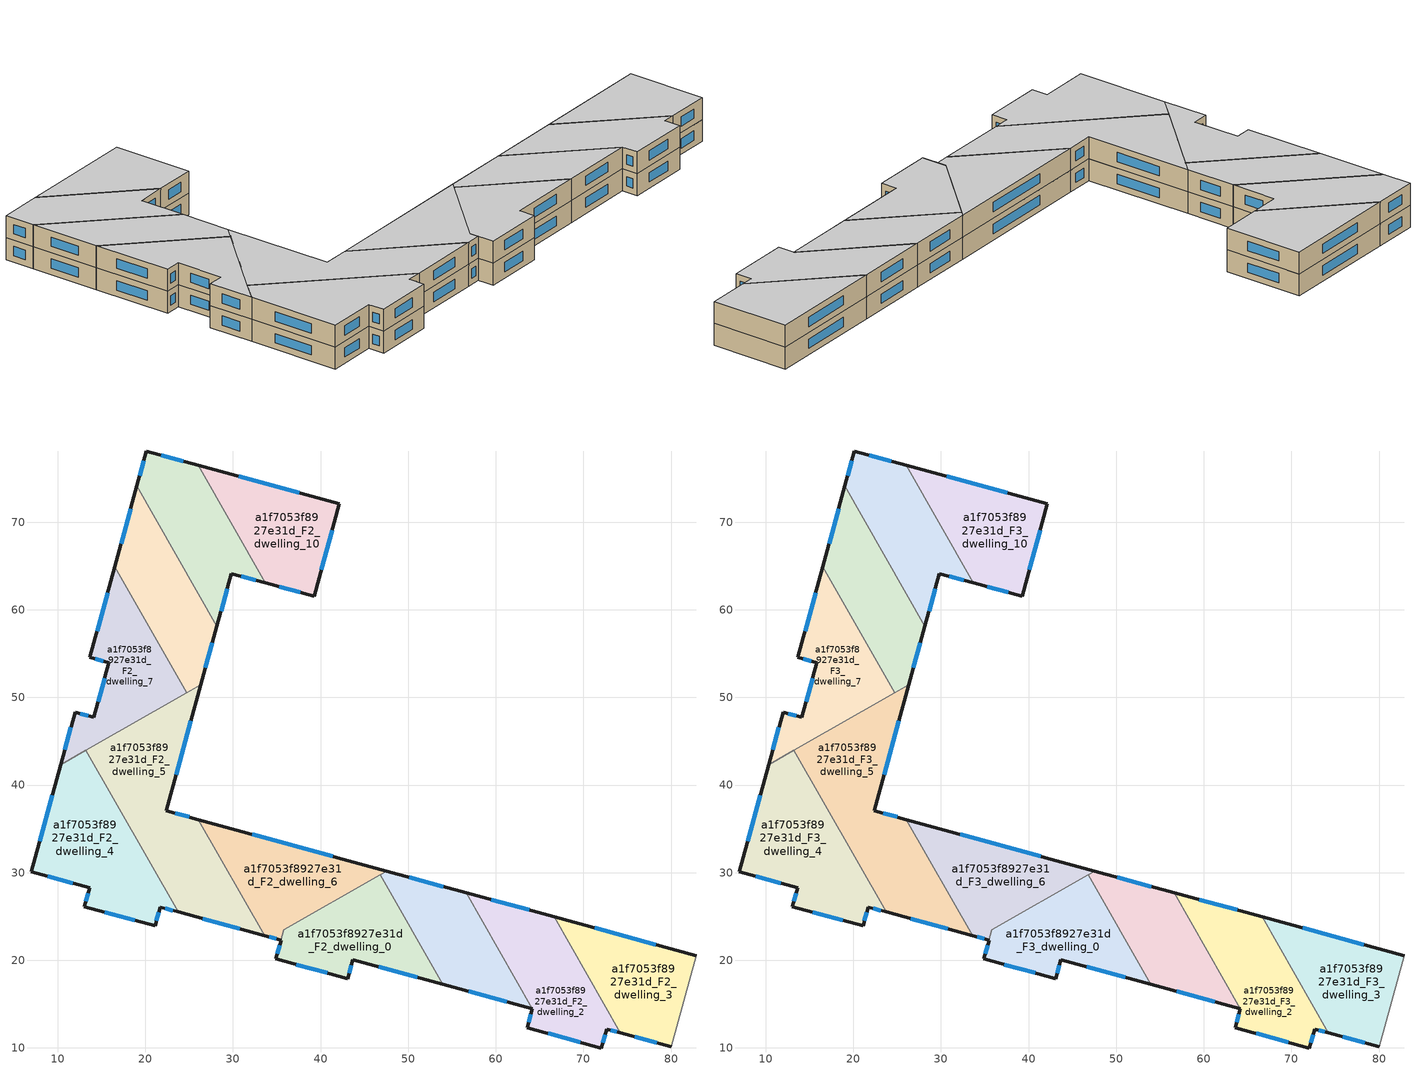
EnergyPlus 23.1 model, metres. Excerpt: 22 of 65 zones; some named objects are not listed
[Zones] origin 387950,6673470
a1f7053f8927e31d_F2_dwelling_0
 floor to a1f7053f8927e31d_F1_dwelling_0 (EU_floor_Construction): 46.83,29.78 53.97,17.26 43.68,20.07 43.09,17.92 34.9,20.16 35.81,23.49 z6
 wall outside (EU_wall_Construction): 34.9,20.16 43.09,17.92 43.68,20.07 53.97,17.26 z6:9
 wall to a1f7053f8927e31d_F2_dwelling_6 (EU_wall_Construction): 46.83,29.78 35.81,23.49 34.9,20.16 z6:9
 wall to a1f7053f8927e31d_F2_dwelling_1 (EU_wall_Construction): 53.97,17.26 46.83,29.78 z6:9
 window (EU_Window_Construction): 46.62,19.27 51.03,18.06 / 43.26,18.53 43.51,19.46 / 37.24,19.52 40.75,18.56 z6.86:8.14
a1f7053f8927e31d_F2_dwelling_1
 floor to a1f7053f8927e31d_F1_dwelling_1 (EU_floor_Construction): 56.62,27.71 64.17,14.47 53.97,17.26 46.82,29.78 47.55,30.19 z6
 wall outside (EU_wall_Construction): 56.62,27.71 47.55,30.19 / 53.97,17.26 64.17,14.47 z6:9
 wall to a1f7053f8927e31d_F2_dwelling_2 (EU_wall_Construction): 64.17,14.47 56.62,27.71 z6:9
 wall to a1f7053f8927e31d_F2_dwelling_6 (EU_wall_Construction): 47.55,30.19 46.82,29.78 z6:9
 window (EU_Window_Construction): 54.02,28.42 50.14,29.48 / 56.88,16.46 61.26,15.26 z6.86:8.14
a1f7053f8927e31d_F2_dwelling_10
 floor to a1f7053f8927e31d_F1_dwelling_10 (EU_floor_Construction): 42.14,72.11 39.26,61.56 33.69,63.09 26.03,76.52 z6
 wall outside (EU_wall_Construction): 33.69,63.09 39.26,61.56 42.14,72.11 26.03,76.52 z6:9
 wall to a1f7053f8927e31d_F2_dwelling_9 (EU_wall_Construction): 26.03,76.52 33.69,63.09 z6:9
 window (EU_Window_Construction): 37.54,73.37 30.63,75.26 / 40.08,64.58 41.32,69.1 / 35.28,62.65 37.67,62 z6.86:8.14
a1f7053f8927e31d_F2_dwelling_2
 floor to a1f7053f8927e31d_F1_dwelling_2 (EU_floor_Construction): 66.67,24.96 74.23,11.72 72.64,12.15 72.05,10 63.58,12.31 64.17,14.47 56.62,27.71 z6
 wall outside (EU_wall_Construction): 64.17,14.47 63.58,12.31 72.05,10 72.64,12.15 74.23,11.72 / 66.67,24.96 56.62,27.71 z6:9
 wall to a1f7053f8927e31d_F2_dwelling_3 (EU_wall_Construction): 74.23,11.72 66.67,24.96 z6:9
 window (EU_Window_Construction): 73.1,12.03 73.78,11.84 / 72.22,10.61 72.47,11.53 / 66,11.65 69.63,10.66 / 64,13.85 63.75,12.93 / 63.8,25.75 59.49,26.93 z6.86:8.14
a1f7053f8927e31d_F2_dwelling_3
 floor to a1f7053f8927e31d_F1_dwelling_3 (EU_floor_Construction): 82.86,20.53 80.02,10.13 74.23,11.72 66.67,24.96 z6
 wall outside (EU_wall_Construction): 82.86,20.53 66.67,24.96 / 74.23,11.72 80.02,10.13 z6:9
 wall adiabatic (EU_wall_Construction): 80.02,10.13 82.86,20.53 z6:9
 window (EU_Window_Construction): 78.24,21.8 71.3,23.7 / 75.88,11.26 78.37,10.59 z6.86:8.14
a1f7053f8927e31d_F2_dwelling_4
 floor to a1f7053f8927e31d_F1_dwelling_4 (EU_floor_Construction): 13.21,43.97 23.73,25.53 21.69,26.08 21.1,23.93 13.05,26.13 13.64,28.29 6.99,30.11 10.33,42.33 z6
 wall outside (EU_wall_Construction): 10.33,42.33 6.99,30.11 13.64,28.29 13.05,26.13 21.1,23.93 21.69,26.08 23.73,25.53 z6:9
 wall to a1f7053f8927e31d_F2_dwelling_5 (EU_wall_Construction): 23.73,25.53 13.21,43.97 z6:9
 wall to a1f7053f8927e31d_F2_dwelling_7 (EU_wall_Construction): 13.21,43.97 10.33,42.33 z6:9
 window (EU_Window_Construction): 13.47,27.67 13.22,26.75 / 8.89,29.59 11.74,28.81 / 9.37,38.84 7.94,33.6 / 22.28,25.93 23.15,25.69 / 21.27,24.55 21.52,25.47 / 15.35,25.5 18.8,24.56 z6.86:8.14
a1f7053f8927e31d_F2_dwelling_5
 floor to a1f7053f8927e31d_F1_dwelling_5 (EU_floor_Construction): 26.34,51.46 22.38,37.08 26.05,36.07 33.6,22.83 23.73,25.53 13.21,43.97 z6
 wall outside (EU_wall_Construction): 26.05,36.07 22.38,37.08 26.34,51.46 / 23.73,25.53 33.6,22.83 z6:9
 wall to a1f7053f8927e31d_F2_dwelling_6 (EU_wall_Construction): 33.6,22.83 26.05,36.07 z6:9
 wall to a1f7053f8927e31d_F2_dwelling_8 (EU_wall_Construction): 26.34,51.46 24.72,50.54 z6:9
 wall to a1f7053f8927e31d_F2_dwelling_7 (EU_wall_Construction): 24.72,50.54 13.21,43.97 z6:9
 window (EU_Window_Construction): 23.51,41.19 25.21,47.35 / 25,36.36 23.43,36.79 / 26.55,24.76 30.78,23.6 z6.86:8.14
a1f7053f8927e31d_F2_dwelling_6
 floor to a1f7053f8927e31d_F1_dwelling_6 (EU_floor_Construction): 47.55,30.19 46.83,29.78 35.81,23.49 34.9,20.16 35.48,22.31 33.6,22.83 26.05,36.07 z6
 wall outside (EU_wall_Construction): 34.89,20.16 35.48,22.31 / 33.6,22.83 35.48,22.31 / 47.55,30.19 26.05,36.07 z6:9
 window (EU_Window_Construction): 35.06,20.77 35.31,21.7 / 34.14,22.68 34.95,22.46 / 41.4,31.87 32.19,34.39 z6.86:8.14
a1f7053f8927e31d_F2_dwelling_7
 floor to a1f7053f8927e31d_F1_dwelling_7 (EU_floor_Construction): 16.51,64.94 24.72,50.54 10.33,42.33 11.97,48.33 14.13,47.74 15.83,53.98 13.68,54.57 z6
 wall outside (EU_wall_Construction): 16.51,64.94 13.68,54.57 15.83,53.98 14.13,47.74 11.97,48.33 10.33,42.33 z6:9
 wall to a1f7053f8927e31d_F2_dwelling_8 (EU_wall_Construction): 24.72,50.54 16.51,64.94 z6:9
 window (EU_Window_Construction): 15.34,52.2 14.61,49.53 / 14.29,54.4 15.22,54.15 / 15.7,61.98 14.49,57.53 / 11.5,46.62 10.8,44.05 / 13.51,47.91 12.59,48.16 z6.86:8.14
a1f7053f8927e31d_F2_dwelling_8
 floor to a1f7053f8927e31d_F1_dwelling_8 (EU_floor_Construction): 19.03,74.16 28.17,58.14 26.34,51.46 24.72,50.54 16.51,64.94 z6
 wall outside (EU_wall_Construction): 19.03,74.16 16.51,64.94 / 26.34,51.46 28.17,58.14 z6:9
 wall to a1f7053f8927e31d_F2_dwelling_9 (EU_wall_Construction): 28.17,58.14 19.03,74.16 z6:9
 window (EU_Window_Construction): 18.31,71.52 17.23,67.57 / 26.86,53.37 27.65,56.23 z6.86:8.14
a1f7053f8927e31d_F2_dwelling_9
 floor to a1f7053f8927e31d_F1_dwelling_9 (EU_floor_Construction): 26.03,76.52 33.69,63.09 29.83,64.14 28.17,58.14 19.03,74.16 20.12,78.13 z6
 wall outside (EU_wall_Construction): 26.03,76.52 20.12,78.13 19.03,74.16 / 28.17,58.14 29.83,64.14 33.69,63.09 z6:9
 window (EU_Window_Construction): 24.34,76.98 21.81,77.67 / 30.93,63.84 32.58,63.39 / 28.65,59.85 29.35,62.43 / 19.81,77 19.35,75.29 z6.86:8.14
a1f7053f8927e31d_F3_dwelling_0
 floor to a1f7053f8927e31d_F2_dwelling_0 (EU_floor_Construction): 46.83,29.78 53.97,17.26 43.68,20.07 43.09,17.92 34.9,20.16 35.81,23.49 z9
 wall outside (EU_wall_Construction): 34.9,20.16 43.09,17.92 43.68,20.07 53.97,17.26 z9:12
 wall to a1f7053f8927e31d_F3_dwelling_6 (EU_wall_Construction): 46.83,29.78 35.81,23.49 34.9,20.16 z9:12
 wall to a1f7053f8927e31d_F3_dwelling_1 (EU_wall_Construction): 53.97,17.26 46.83,29.78 z9:12
 window (EU_Window_Construction): 46.62,19.27 51.03,18.06 / 43.26,18.53 43.51,19.46 / 37.24,19.52 40.75,18.56 z9.86:11.14
 ceiling to a1f7053f8927e31d_F4_dwelling_0 (EU_floor_Construction): 53.97,17.26 46.83,29.78 35.81,23.49 34.9,20.16 43.09,17.92 43.68,20.07 z12
a1f7053f8927e31d_F3_dwelling_1
 floor to a1f7053f8927e31d_F2_dwelling_1 (EU_floor_Construction): 56.62,27.71 64.17,14.47 53.97,17.26 46.82,29.78 47.55,30.19 z9
 wall outside (EU_wall_Construction): 56.62,27.71 47.55,30.19 / 53.97,17.26 64.17,14.47 z9:12
 wall to a1f7053f8927e31d_F3_dwelling_2 (EU_wall_Construction): 64.17,14.47 56.62,27.71 z9:12
 wall to a1f7053f8927e31d_F3_dwelling_6 (EU_wall_Construction): 47.55,30.19 46.82,29.78 z9:12
 window (EU_Window_Construction): 54.02,28.42 50.14,29.48 / 56.88,16.46 61.26,15.26 z9.86:11.14
 ceiling to a1f7053f8927e31d_F4_dwelling_1 (EU_floor_Construction): 64.17,14.47 56.62,27.71 47.55,30.19 46.82,29.78 53.97,17.26 z12
a1f7053f8927e31d_F3_dwelling_10
 floor to a1f7053f8927e31d_F2_dwelling_10 (EU_floor_Construction): 42.14,72.11 39.26,61.56 33.69,63.09 26.03,76.52 z9
 wall outside (EU_wall_Construction): 33.69,63.09 39.26,61.56 42.14,72.11 26.03,76.52 z9:12
 wall to a1f7053f8927e31d_F3_dwelling_9 (EU_wall_Construction): 26.03,76.52 33.69,63.09 z9:12
 window (EU_Window_Construction): 37.54,73.37 30.63,75.26 / 40.08,64.58 41.32,69.1 / 35.28,62.65 37.67,62 z9.86:11.14
 ceiling to a1f7053f8927e31d_F4_dwelling_10 (EU_floor_Construction): 39.26,61.56 42.14,72.11 26.03,76.52 33.69,63.09 z12
a1f7053f8927e31d_F3_dwelling_2
 floor to a1f7053f8927e31d_F2_dwelling_2 (EU_floor_Construction): 66.67,24.96 74.23,11.72 72.64,12.15 72.05,10 63.58,12.31 64.17,14.47 56.62,27.71 z9
 wall outside (EU_wall_Construction): 64.17,14.47 63.58,12.31 72.05,10 72.64,12.15 74.23,11.72 / 66.67,24.96 56.62,27.71 z9:12
 wall to a1f7053f8927e31d_F3_dwelling_3 (EU_wall_Construction): 74.23,11.72 66.67,24.96 z9:12
 window (EU_Window_Construction): 73.1,12.03 73.78,11.84 / 72.22,10.61 72.47,11.53 / 66,11.65 69.63,10.66 / 64,13.85 63.75,12.93 / 63.8,25.75 59.49,26.93 z9.86:11.14
 ceiling to a1f7053f8927e31d_F4_dwelling_2 (EU_floor_Construction): 74.23,11.72 66.67,24.96 56.62,27.71 64.17,14.47 63.58,12.31 72.05,10 72.64,12.15 z12
a1f7053f8927e31d_F3_dwelling_3
 floor to a1f7053f8927e31d_F2_dwelling_3 (EU_floor_Construction): 82.86,20.53 80.02,10.13 74.23,11.72 66.67,24.96 z9
 wall outside (EU_wall_Construction): 82.86,20.53 66.67,24.96 / 74.23,11.72 80.02,10.13 z9:12
 wall adiabatic (EU_wall_Construction): 80.02,10.13 82.86,20.53 z9:12
 window (EU_Window_Construction): 78.24,21.8 71.3,23.7 / 75.88,11.26 78.37,10.59 z9.86:11.14
 ceiling to a1f7053f8927e31d_F4_dwelling_3 (EU_floor_Construction): 80.02,10.13 82.86,20.53 66.67,24.96 74.23,11.72 z12
a1f7053f8927e31d_F3_dwelling_4
 floor to a1f7053f8927e31d_F2_dwelling_4 (EU_floor_Construction): 13.21,43.97 23.73,25.53 21.69,26.08 21.1,23.93 13.05,26.13 13.64,28.29 6.99,30.11 10.33,42.33 z9
 wall outside (EU_wall_Construction): 10.33,42.33 6.99,30.11 13.64,28.29 13.05,26.13 21.1,23.93 21.69,26.08 23.73,25.53 z9:12
 wall to a1f7053f8927e31d_F3_dwelling_5 (EU_wall_Construction): 23.73,25.53 13.21,43.97 z9:12
 wall to a1f7053f8927e31d_F3_dwelling_7 (EU_wall_Construction): 13.21,43.97 10.33,42.33 z9:12
 window (EU_Window_Construction): 13.47,27.67 13.22,26.75 / 8.89,29.59 11.74,28.81 / 9.37,38.84 7.94,33.6 / 22.28,25.93 23.15,25.69 / 21.27,24.55 21.52,25.47 / 15.35,25.5 18.8,24.56 z9.86:11.14
 ceiling to a1f7053f8927e31d_F4_dwelling_4 (EU_floor_Construction): 23.73,25.53 13.21,43.97 10.33,42.33 6.99,30.11 13.64,28.29 13.05,26.13 21.1,23.93 21.69,26.08 z12
a1f7053f8927e31d_F3_dwelling_5
 floor to a1f7053f8927e31d_F2_dwelling_5 (EU_floor_Construction): 26.34,51.46 22.38,37.08 26.05,36.07 33.6,22.83 23.73,25.53 13.21,43.97 z9
 wall outside (EU_wall_Construction): 26.05,36.07 22.38,37.08 26.34,51.46 / 23.73,25.53 33.6,22.83 z9:12
 wall to a1f7053f8927e31d_F3_dwelling_6 (EU_wall_Construction): 33.6,22.83 26.05,36.07 z9:12
 wall to a1f7053f8927e31d_F3_dwelling_8 (EU_wall_Construction): 26.34,51.46 24.72,50.54 z9:12
 wall to a1f7053f8927e31d_F3_dwelling_7 (EU_wall_Construction): 24.72,50.54 13.21,43.97 z9:12
 window (EU_Window_Construction): 23.51,41.19 25.21,47.35 / 25,36.36 23.43,36.79 / 26.55,24.76 30.78,23.6 z9.86:11.14
 ceiling to a1f7053f8927e31d_F4_dwelling_5 (EU_floor_Construction): 33.6,22.83 26.05,36.07 22.38,37.08 26.34,51.46 13.21,43.97 23.73,25.53 z12
a1f7053f8927e31d_F3_dwelling_6
 floor to a1f7053f8927e31d_F2_dwelling_6 (EU_floor_Construction): 47.55,30.19 46.83,29.78 35.81,23.49 34.9,20.16 35.48,22.31 33.6,22.83 26.05,36.07 z9
 wall outside (EU_wall_Construction): 34.89,20.16 35.48,22.31 / 33.6,22.83 35.48,22.31 / 47.55,30.19 26.05,36.07 z9:12
 window (EU_Window_Construction): 35.06,20.77 35.31,21.7 / 34.14,22.68 34.95,22.46 / 41.4,31.87 32.19,34.39 z9.86:11.14
 ceiling to a1f7053f8927e31d_F4_dwelling_6 (EU_floor_Construction): 46.83,29.78 47.55,30.19 26.05,36.07 33.6,22.83 35.48,22.31 34.9,20.16 35.81,23.49 z12
a1f7053f8927e31d_F3_dwelling_7
 floor to a1f7053f8927e31d_F2_dwelling_7 (EU_floor_Construction): 16.51,64.94 24.72,50.54 10.33,42.33 11.97,48.33 14.13,47.74 15.83,53.98 13.68,54.57 z9
 wall outside (EU_wall_Construction): 16.51,64.94 13.68,54.57 15.83,53.98 14.13,47.74 11.97,48.33 10.33,42.33 z9:12
 wall to a1f7053f8927e31d_F3_dwelling_8 (EU_wall_Construction): 24.72,50.54 16.51,64.94 z9:12
 window (EU_Window_Construction): 15.34,52.2 14.61,49.53 / 14.29,54.4 15.22,54.15 / 15.7,61.98 14.49,57.53 / 11.5,46.62 10.8,44.05 / 13.51,47.91 12.59,48.16 z9.86:11.14
 ceiling to a1f7053f8927e31d_F4_dwelling_7 (EU_floor_Construction): 24.72,50.54 16.51,64.94 13.68,54.57 15.83,53.98 14.13,47.74 11.97,48.33 10.33,42.33 z12
a1f7053f8927e31d_F3_dwelling_8
 floor to a1f7053f8927e31d_F2_dwelling_8 (EU_floor_Construction): 19.03,74.16 28.17,58.14 26.34,51.46 24.72,50.54 16.51,64.94 z9
 wall outside (EU_wall_Construction): 19.03,74.16 16.51,64.94 / 26.34,51.46 28.17,58.14 z9:12
 wall to a1f7053f8927e31d_F3_dwelling_9 (EU_wall_Construction): 28.17,58.14 19.03,74.16 z9:12
 window (EU_Window_Construction): 18.31,71.52 17.23,67.57 / 26.86,53.37 27.65,56.23 z9.86:11.14
 ceiling to a1f7053f8927e31d_F4_dwelling_8 (EU_floor_Construction): 26.34,51.46 28.17,58.14 19.03,74.16 16.51,64.94 24.72,50.54 z12
a1f7053f8927e31d_F3_dwelling_9
 floor to a1f7053f8927e31d_F2_dwelling_9 (EU_floor_Construction): 26.03,76.52 33.69,63.09 29.83,64.14 28.17,58.14 19.03,74.16 20.12,78.13 z9
 wall outside (EU_wall_Construction): 26.03,76.52 20.12,78.13 19.03,74.16 / 28.17,58.14 29.83,64.14 33.69,63.09 z9:12
 window (EU_Window_Construction): 24.34,76.98 21.81,77.67 / 30.93,63.84 32.58,63.39 / 28.65,59.85 29.35,62.43 / 19.81,77 19.35,75.29 z9.86:11.14
 ceiling to a1f7053f8927e31d_F4_dwelling_9 (EU_floor_Construction): 33.69,63.09 26.03,76.52 20.12,78.13 19.03,74.16 28.17,58.14 29.83,64.14 z12
[Building]
EU S2 Campaign: North Axis=0; Terrain=City; Solar Distribution=FullExterior
[Site:Location]
Helsinki-Vantaa.AP: Latitude=60.317; Longitude=24.963; Time Zone=2; Elevation=54.6
[SizingPeriod:WeatherFileDays]
AnnualSizingPeriod: Begin Month=1; Begin Day of Month=1; End Month=12; End Day of Month=31; Day of Week for Start Day=Monday; Use Weather File Daylight Saving Period=No; Use Weather File Rain and Snow Indicators=No
[MATERIAL]
EU_InternalMass_Material: Roughness=MediumRough; Thickness=0.1; Conductivity=1; Density=1800; Specific Heat=900; Thermal Absorptance=0.9; Solar Absorptance=0.7; Visible Absorptance=0.7
[MATERIAL:NOMASS] Roughness=MediumRough; Thermal Absorptance=0.9; Solar Absorptance=0.7; Visible Absorptance=0.7
Name | Thermal Resistance
EU_wall_NoMass | 5.91765
EU_floor_NoMass | 6.2875
[WINDOWMATERIAL:SIMPLEGLAZINGSYSTEM]
EU_Window_SimpleGlazing: UFactor=0.994035; Solar Heat Gain Coefficient=0.7; Visible Transmittance=0.7
[CONSTRUCTION]
EU_wall_Construction: EU_wall_NoMass
EU_floor_Construction: EU_floor_NoMass
EU_Window_Construction: EU_Window_SimpleGlazing
EU_InternalMass_Construction: EU_InternalMass_Material
[ZONE] Type=1; Multiplier=1; Ceiling Height=autocalculate; Floor Area=autocalculate; Part of Total Floor Area=Yes
Name | Volume
a1f7053f8927e31d_F2_dwelling_0; a1f7053f8927e31d_F3_dwelling_0 | 366.182
a1f7053f8927e31d_F2_dwelling_1; a1f7053f8927e31d_F3_dwelling_1 | 341.207
a1f7053f8927e31d_F2_dwelling_10; a1f7053f8927e31d_F3_dwelling_10 | 368.648
a1f7053f8927e31d_F2_dwelling_2; a1f7053f8927e31d_F3_dwelling_2 | 396.111
a1f7053f8927e31d_F2_dwelling_3; a1f7053f8927e31d_F3_dwelling_3 | 368.645
a1f7053f8927e31d_F2_dwelling_4; a1f7053f8927e31d_F3_dwelling_4 | 491.547
a1f7053f8927e31d_F2_dwelling_5; a1f7053f8927e31d_F3_dwelling_5 | 610.853
a1f7053f8927e31d_F2_dwelling_6; a1f7053f8927e31d_F3_dwelling_6 | 374.758
a1f7053f8927e31d_F2_dwelling_7; a1f7053f8927e31d_F3_dwelling_7 | 368.666
a1f7053f8927e31d_F2_dwelling_8; a1f7053f8927e31d_F3_dwelling_8 | 368.624
a1f7053f8927e31d_F2_dwelling_9; a1f7053f8927e31d_F3_dwelling_9 | 368.695
[INTERNALMASS] Construction=EU_InternalMass_Construction
Name | Zone or ZoneList | Surface Area
a1f7053f8927e31d_F2_dwelling_0_EU_InternalMass | a1f7053f8927e31d_F2_dwelling_0 | 122.064
a1f7053f8927e31d_F2_dwelling_1_EU_InternalMass | a1f7053f8927e31d_F2_dwelling_1 | 113.735
a1f7053f8927e31d_F2_dwelling_2_EU_InternalMass | a1f7053f8927e31d_F2_dwelling_2 | 132.038
a1f7053f8927e31d_F2_dwelling_3_EU_InternalMass | a1f7053f8927e31d_F2_dwelling_3 | 122.881
a1f7053f8927e31d_F2_dwelling_4_EU_InternalMass | a1f7053f8927e31d_F2_dwelling_4 | 163.849
a1f7053f8927e31d_F2_dwelling_5_EU_InternalMass | a1f7053f8927e31d_F2_dwelling_5 | 203.621
a1f7053f8927e31d_F2_dwelling_6_EU_InternalMass | a1f7053f8927e31d_F2_dwelling_6 | 124.919
a1f7053f8927e31d_F2_dwelling_7_EU_InternalMass | a1f7053f8927e31d_F2_dwelling_7 | 122.888
a1f7053f8927e31d_F2_dwelling_8_EU_InternalMass | a1f7053f8927e31d_F2_dwelling_8 | 122.875
a1f7053f8927e31d_F2_dwelling_9_EU_InternalMass | a1f7053f8927e31d_F2_dwelling_9 | 122.898
a1f7053f8927e31d_F2_dwelling_10_EU_InternalMass | a1f7053f8927e31d_F2_dwelling_10 | 122.883
a1f7053f8927e31d_F3_dwelling_0_EU_InternalMass | a1f7053f8927e31d_F3_dwelling_0 | 122.064
a1f7053f8927e31d_F3_dwelling_1_EU_InternalMass | a1f7053f8927e31d_F3_dwelling_1 | 113.735
a1f7053f8927e31d_F3_dwelling_2_EU_InternalMass | a1f7053f8927e31d_F3_dwelling_2 | 132.038
a1f7053f8927e31d_F3_dwelling_3_EU_InternalMass | a1f7053f8927e31d_F3_dwelling_3 | 122.881
a1f7053f8927e31d_F3_dwelling_4_EU_InternalMass | a1f7053f8927e31d_F3_dwelling_4 | 163.849
a1f7053f8927e31d_F3_dwelling_5_EU_InternalMass | a1f7053f8927e31d_F3_dwelling_5 | 203.621
a1f7053f8927e31d_F3_dwelling_6_EU_InternalMass | a1f7053f8927e31d_F3_dwelling_6 | 124.919
a1f7053f8927e31d_F3_dwelling_7_EU_InternalMass | a1f7053f8927e31d_F3_dwelling_7 | 122.888
a1f7053f8927e31d_F3_dwelling_8_EU_InternalMass | a1f7053f8927e31d_F3_dwelling_8 | 122.875
a1f7053f8927e31d_F3_dwelling_9_EU_InternalMass | a1f7053f8927e31d_F3_dwelling_9 | 122.898
a1f7053f8927e31d_F3_dwelling_10_EU_InternalMass | a1f7053f8927e31d_F3_dwelling_10 | 122.883
[OTHEREQUIPMENT] Fuel Type=Electricity; Design Level Calculation Method=Watts/Area; Power per Zone Floor Area=1; Fraction Latent=0; Fraction Radiant=0; Fraction Lost=0; Carbon Dioxide Generation Rate=0; EndUse Subcategory=EU_Step8_InternalGains
Name | Zone or ZoneList or Space or SpaceList | Schedule
EU_Step8_InternalGain_a1f7053f8927e31d_F2_dwelling_0_f000 | a1f7053f8927e31d_F2_dwelling_0 | EU_Step8_GainSchedule_a1f7053f8927e31d_F2_dwelling_0_f000
EU_Step8_InternalGain_a1f7053f8927e31d_F2_dwelling_1_f000 | a1f7053f8927e31d_F2_dwelling_1 | EU_Step8_GainSchedule_a1f7053f8927e31d_F2_dwelling_1_f000
EU_Step8_InternalGain_a1f7053f8927e31d_F2_dwelling_2_f000 | a1f7053f8927e31d_F2_dwelling_2 | EU_Step8_GainSchedule_a1f7053f8927e31d_F2_dwelling_2_f000
EU_Step8_InternalGain_a1f7053f8927e31d_F2_dwelling_3_f000 | a1f7053f8927e31d_F2_dwelling_3 | EU_Step8_GainSchedule_a1f7053f8927e31d_F2_dwelling_3_f000
EU_Step8_InternalGain_a1f7053f8927e31d_F2_dwelling_4_f000 | a1f7053f8927e31d_F2_dwelling_4 | EU_Step8_GainSchedule_a1f7053f8927e31d_F2_dwelling_4_f000
EU_Step8_InternalGain_a1f7053f8927e31d_F2_dwelling_5_f000 | a1f7053f8927e31d_F2_dwelling_5 | EU_Step8_GainSchedule_a1f7053f8927e31d_F2_dwelling_5_f000
EU_Step8_InternalGain_a1f7053f8927e31d_F2_dwelling_6_f000 | a1f7053f8927e31d_F2_dwelling_6 | EU_Step8_GainSchedule_a1f7053f8927e31d_F2_dwelling_6_f000
EU_Step8_InternalGain_a1f7053f8927e31d_F2_dwelling_7_f000 | a1f7053f8927e31d_F2_dwelling_7 | EU_Step8_GainSchedule_a1f7053f8927e31d_F2_dwelling_7_f000
EU_Step8_InternalGain_a1f7053f8927e31d_F2_dwelling_8_f000 | a1f7053f8927e31d_F2_dwelling_8 | EU_Step8_GainSchedule_a1f7053f8927e31d_F2_dwelling_8_f000
EU_Step8_InternalGain_a1f7053f8927e31d_F2_dwelling_9_f000 | a1f7053f8927e31d_F2_dwelling_9 | EU_Step8_GainSchedule_a1f7053f8927e31d_F2_dwelling_9_f000
EU_Step8_InternalGain_a1f7053f8927e31d_F2_dwelling_10_f000 | a1f7053f8927e31d_F2_dwelling_10 | EU_Step8_GainSchedule_a1f7053f8927e31d_F2_dwelling_10_f000
EU_Step8_InternalGain_a1f7053f8927e31d_F3_dwelling_0_f000 | a1f7053f8927e31d_F3_dwelling_0 | EU_Step8_GainSchedule_a1f7053f8927e31d_F3_dwelling_0_f000
EU_Step8_InternalGain_a1f7053f8927e31d_F3_dwelling_1_f000 | a1f7053f8927e31d_F3_dwelling_1 | EU_Step8_GainSchedule_a1f7053f8927e31d_F3_dwelling_1_f000
EU_Step8_InternalGain_a1f7053f8927e31d_F3_dwelling_2_f000 | a1f7053f8927e31d_F3_dwelling_2 | EU_Step8_GainSchedule_a1f7053f8927e31d_F3_dwelling_2_f000
EU_Step8_InternalGain_a1f7053f8927e31d_F3_dwelling_3_f000 | a1f7053f8927e31d_F3_dwelling_3 | EU_Step8_GainSchedule_a1f7053f8927e31d_F3_dwelling_3_f000
EU_Step8_InternalGain_a1f7053f8927e31d_F3_dwelling_4_f000 | a1f7053f8927e31d_F3_dwelling_4 | EU_Step8_GainSchedule_a1f7053f8927e31d_F3_dwelling_4_f000
EU_Step8_InternalGain_a1f7053f8927e31d_F3_dwelling_5_f000 | a1f7053f8927e31d_F3_dwelling_5 | EU_Step8_GainSchedule_a1f7053f8927e31d_F3_dwelling_5_f000
EU_Step8_InternalGain_a1f7053f8927e31d_F3_dwelling_6_f000 | a1f7053f8927e31d_F3_dwelling_6 | EU_Step8_GainSchedule_a1f7053f8927e31d_F3_dwelling_6_f000
EU_Step8_InternalGain_a1f7053f8927e31d_F3_dwelling_7_f000 | a1f7053f8927e31d_F3_dwelling_7 | EU_Step8_GainSchedule_a1f7053f8927e31d_F3_dwelling_7_f000
EU_Step8_InternalGain_a1f7053f8927e31d_F3_dwelling_8_f000 | a1f7053f8927e31d_F3_dwelling_8 | EU_Step8_GainSchedule_a1f7053f8927e31d_F3_dwelling_8_f000
EU_Step8_InternalGain_a1f7053f8927e31d_F3_dwelling_9_f000 | a1f7053f8927e31d_F3_dwelling_9 | EU_Step8_GainSchedule_a1f7053f8927e31d_F3_dwelling_9_f000
EU_Step8_InternalGain_a1f7053f8927e31d_F3_dwelling_10_f000 | a1f7053f8927e31d_F3_dwelling_10 | EU_Step8_GainSchedule_a1f7053f8927e31d_F3_dwelling_10_f000
[ZONEVENTILATION:DESIGNFLOWRATE] Schedule=EU_AlwaysOn; Design Flow Rate Calculation Method=AirChanges/Hour; Air Changes per Hour=0.596421; Ventilation Type=Natural; Fan Pressure Rise=0; Fan Total Efficiency=1; Constant Term Coefficient=1; Temperature Term Coefficient=0; Velocity Term Coefficient=0; Velocity Squared Term Coefficient=0; Minimum Indoor Temperature=-100; Maximum Indoor Temperature=100; Delta Temperature=-100; Minimum Outdoor Temperature=-100; Maximum Outdoor Temperature=100; Maximum Wind Speed=40
Name | Zone or ZoneList or Space or SpaceList
EU_ConstantAir_a1f7053f8927e31d_F2_dwelling_0 | a1f7053f8927e31d_F2_dwelling_0
EU_ConstantAir_a1f7053f8927e31d_F2_dwelling_1 | a1f7053f8927e31d_F2_dwelling_1
EU_ConstantAir_a1f7053f8927e31d_F2_dwelling_2 | a1f7053f8927e31d_F2_dwelling_2
EU_ConstantAir_a1f7053f8927e31d_F2_dwelling_3 | a1f7053f8927e31d_F2_dwelling_3
EU_ConstantAir_a1f7053f8927e31d_F2_dwelling_4 | a1f7053f8927e31d_F2_dwelling_4
EU_ConstantAir_a1f7053f8927e31d_F2_dwelling_5 | a1f7053f8927e31d_F2_dwelling_5
EU_ConstantAir_a1f7053f8927e31d_F2_dwelling_6 | a1f7053f8927e31d_F2_dwelling_6
EU_ConstantAir_a1f7053f8927e31d_F2_dwelling_7 | a1f7053f8927e31d_F2_dwelling_7
EU_ConstantAir_a1f7053f8927e31d_F2_dwelling_8 | a1f7053f8927e31d_F2_dwelling_8
EU_ConstantAir_a1f7053f8927e31d_F2_dwelling_9 | a1f7053f8927e31d_F2_dwelling_9
EU_ConstantAir_a1f7053f8927e31d_F2_dwelling_10 | a1f7053f8927e31d_F2_dwelling_10
EU_ConstantAir_a1f7053f8927e31d_F3_dwelling_0 | a1f7053f8927e31d_F3_dwelling_0
EU_ConstantAir_a1f7053f8927e31d_F3_dwelling_1 | a1f7053f8927e31d_F3_dwelling_1
EU_ConstantAir_a1f7053f8927e31d_F3_dwelling_2 | a1f7053f8927e31d_F3_dwelling_2
EU_ConstantAir_a1f7053f8927e31d_F3_dwelling_3 | a1f7053f8927e31d_F3_dwelling_3
EU_ConstantAir_a1f7053f8927e31d_F3_dwelling_4 | a1f7053f8927e31d_F3_dwelling_4
EU_ConstantAir_a1f7053f8927e31d_F3_dwelling_5 | a1f7053f8927e31d_F3_dwelling_5
EU_ConstantAir_a1f7053f8927e31d_F3_dwelling_6 | a1f7053f8927e31d_F3_dwelling_6
EU_ConstantAir_a1f7053f8927e31d_F3_dwelling_7 | a1f7053f8927e31d_F3_dwelling_7
EU_ConstantAir_a1f7053f8927e31d_F3_dwelling_8 | a1f7053f8927e31d_F3_dwelling_8
EU_ConstantAir_a1f7053f8927e31d_F3_dwelling_9 | a1f7053f8927e31d_F3_dwelling_9
EU_ConstantAir_a1f7053f8927e31d_F3_dwelling_10 | a1f7053f8927e31d_F3_dwelling_10
[HVACTEMPLATE:ZONE:IDEALLOADSAIRSYSTEM] System Availability Schedule=EU_AlwaysOn; Maximum Heating Supply Air Temperature=50; Minimum Cooling Supply Air Temperature=13; Maximum Heating Supply Air Humidity Ratio=0.0156; Minimum Cooling Supply Air Humidity Ratio=0.0077; Heating Limit=NoLimit; Cooling Limit=NoLimit; Heating Availability Schedule=EU_AlwaysOn; Cooling Availability Schedule=EU_CoolingOff; Dehumidification Control Type=ConstantSensibleHeatRatio; Cooling Sensible Heat Ratio=0.7; Dehumidification Setpoint=60; Humidification Control Type=None; Humidification Setpoint=30; Outdoor Air Method=None; Outdoor Air Flow Rate per Person=0.00944; Outdoor Air Flow Rate per Zone Floor Area=0; Outdoor Air Flow Rate per Zone=0; Demand Controlled Ventilation Type=None; Outdoor Air Economizer Type=NoEconomizer; Heat Recovery Type=None; Sensible Heat Recovery Effectiveness=0.7; Latent Heat Recovery Effectiveness=0.65
Name | Template Thermostat
a1f7053f8927e31d_F2_dwelling_0 | EU_HeatOnly_a1f7053f8927e31d_F2_dwelling_0
a1f7053f8927e31d_F2_dwelling_1 | EU_HeatOnly_a1f7053f8927e31d_F2_dwelling_1
a1f7053f8927e31d_F2_dwelling_2 | EU_HeatOnly_a1f7053f8927e31d_F2_dwelling_2
a1f7053f8927e31d_F2_dwelling_3 | EU_HeatOnly_a1f7053f8927e31d_F2_dwelling_3
a1f7053f8927e31d_F2_dwelling_4 | EU_HeatOnly_a1f7053f8927e31d_F2_dwelling_4
a1f7053f8927e31d_F2_dwelling_5 | EU_HeatOnly_a1f7053f8927e31d_F2_dwelling_5
a1f7053f8927e31d_F2_dwelling_6 | EU_HeatOnly_a1f7053f8927e31d_F2_dwelling_6
a1f7053f8927e31d_F2_dwelling_7 | EU_HeatOnly_a1f7053f8927e31d_F2_dwelling_7
a1f7053f8927e31d_F2_dwelling_8 | EU_HeatOnly_a1f7053f8927e31d_F2_dwelling_8
a1f7053f8927e31d_F2_dwelling_9 | EU_HeatOnly_a1f7053f8927e31d_F2_dwelling_9
a1f7053f8927e31d_F2_dwelling_10 | EU_HeatOnly_a1f7053f8927e31d_F2_dwelling_10
a1f7053f8927e31d_F3_dwelling_0 | EU_HeatOnly_a1f7053f8927e31d_F3_dwelling_0
a1f7053f8927e31d_F3_dwelling_1 | EU_HeatOnly_a1f7053f8927e31d_F3_dwelling_1
a1f7053f8927e31d_F3_dwelling_2 | EU_HeatOnly_a1f7053f8927e31d_F3_dwelling_2
a1f7053f8927e31d_F3_dwelling_3 | EU_HeatOnly_a1f7053f8927e31d_F3_dwelling_3
a1f7053f8927e31d_F3_dwelling_4 | EU_HeatOnly_a1f7053f8927e31d_F3_dwelling_4
a1f7053f8927e31d_F3_dwelling_5 | EU_HeatOnly_a1f7053f8927e31d_F3_dwelling_5
a1f7053f8927e31d_F3_dwelling_6 | EU_HeatOnly_a1f7053f8927e31d_F3_dwelling_6
a1f7053f8927e31d_F3_dwelling_7 | EU_HeatOnly_a1f7053f8927e31d_F3_dwelling_7
a1f7053f8927e31d_F3_dwelling_8 | EU_HeatOnly_a1f7053f8927e31d_F3_dwelling_8
a1f7053f8927e31d_F3_dwelling_9 | EU_HeatOnly_a1f7053f8927e31d_F3_dwelling_9
a1f7053f8927e31d_F3_dwelling_10 | EU_HeatOnly_a1f7053f8927e31d_F3_dwelling_10
[SIZING:ZONE] Zone Cooling Design Supply Air Temperature Input Method=SupplyAirTemperature; Zone Cooling Design Supply Air Temperature=13; Zone Heating Design Supply Air Temperature Input Method=SupplyAirTemperature; Zone Heating Design Supply Air Temperature=50; Zone Cooling Design Supply Air Humidity Ratio=0.008; Zone Heating Design Supply Air Humidity Ratio=0.008; Cooling Design Air Flow Method=DesignDay; Cooling Design Air Flow Rate=0; Cooling Minimum Air Flow per Zone Floor Area=0.000762; Cooling Minimum Air Flow=0; Cooling Minimum Air Flow Fraction=0.2; Heating Design Air Flow Method=DesignDay; Heating Design Air Flow Rate=0; Heating Maximum Air Flow per Zone Floor Area=0.002032; Heating Maximum Air Flow=0.141576; Heating Maximum Air Flow Fraction=0.3; Account for Dedicated Outdoor Air System=No; Dedicated Outdoor Air System Control Strategy=NeutralSupplyAir; Dedicated Outdoor Air Low Setpoint Temperature for Design=autosize; Dedicated Outdoor Air High Setpoint Temperature for Design=autosize; Zone Load Sizing Method=Sensible Load Only No Latent Load; Zone Latent Cooling Design Supply Air Humidity Ratio Input Method=HumidityRatioDifference; Zone Cooling Design Supply Air Humidity Ratio Difference=0.005; Zone Latent Heating Design Supply Air Humidity Ratio Input Method=HumidityRatioDifference; Zone Humidification Design Supply Air Humidity Ratio Difference=0.005
a1f7053f8927e31d_F2_dwelling_0; a1f7053f8927e31d_F2_dwelling_1; a1f7053f8927e31d_F2_dwelling_2; a1f7053f8927e31d_F2_dwelling_3; a1f7053f8927e31d_F2_dwelling_4; a1f7053f8927e31d_F2_dwelling_5; a1f7053f8927e31d_F2_dwelling_6; a1f7053f8927e31d_F2_dwelling_7; a1f7053f8927e31d_F2_dwelling_8; a1f7053f8927e31d_F2_dwelling_9; a1f7053f8927e31d_F2_dwelling_10; a1f7053f8927e31d_F3_dwelling_0; a1f7053f8927e31d_F3_dwelling_1; a1f7053f8927e31d_F3_dwelling_2; a1f7053f8927e31d_F3_dwelling_3; a1f7053f8927e31d_F3_dwelling_4; a1f7053f8927e31d_F3_dwelling_5; a1f7053f8927e31d_F3_dwelling_6; a1f7053f8927e31d_F3_dwelling_7; a1f7053f8927e31d_F3_dwelling_8; a1f7053f8927e31d_F3_dwelling_9; a1f7053f8927e31d_F3_dwelling_10
[SCHEDULE:CONSTANT]
Name | Hourly Value
EU_AlwaysOn | 1
EU_CoolingOff | 0
[SCHEDULE:FILE] Column Number=1; Rows to Skip at Top=0; Number of Hours of Data=8760; Column Separator=Comma; Interpolate to Timestep=No; Minutes per Item=60; Adjust Schedule for Daylight Savings=Yes
Name | File
EU_Step8_GainSchedule_a1f7053f8927e31d_F2_dwelling_0_f000 | ../../schedules/a1f7053f8927e31d/a1f7053f8927e31d_F2_dwelling_0_f000_gain.csv
EU_Step8_GainSchedule_a1f7053f8927e31d_F2_dwelling_1_f000 | ../../schedules/a1f7053f8927e31d/a1f7053f8927e31d_F2_dwelling_1_f000_gain.csv
EU_Step8_GainSchedule_a1f7053f8927e31d_F2_dwelling_2_f000 | ../../schedules/a1f7053f8927e31d/a1f7053f8927e31d_F2_dwelling_2_f000_gain.csv
EU_Step8_GainSchedule_a1f7053f8927e31d_F2_dwelling_3_f000 | ../../schedules/a1f7053f8927e31d/a1f7053f8927e31d_F2_dwelling_3_f000_gain.csv
EU_Step8_GainSchedule_a1f7053f8927e31d_F2_dwelling_4_f000 | ../../schedules/a1f7053f8927e31d/a1f7053f8927e31d_F2_dwelling_4_f000_gain.csv
EU_Step8_GainSchedule_a1f7053f8927e31d_F2_dwelling_5_f000 | ../../schedules/a1f7053f8927e31d/a1f7053f8927e31d_F2_dwelling_5_f000_gain.csv
EU_Step8_GainSchedule_a1f7053f8927e31d_F2_dwelling_6_f000 | ../../schedules/a1f7053f8927e31d/a1f7053f8927e31d_F2_dwelling_6_f000_gain.csv
EU_Step8_GainSchedule_a1f7053f8927e31d_F2_dwelling_7_f000 | ../../schedules/a1f7053f8927e31d/a1f7053f8927e31d_F2_dwelling_7_f000_gain.csv
EU_Step8_GainSchedule_a1f7053f8927e31d_F2_dwelling_8_f000 | ../../schedules/a1f7053f8927e31d/a1f7053f8927e31d_F2_dwelling_8_f000_gain.csv
EU_Step8_GainSchedule_a1f7053f8927e31d_F2_dwelling_9_f000 | ../../schedules/a1f7053f8927e31d/a1f7053f8927e31d_F2_dwelling_9_f000_gain.csv
EU_Step8_GainSchedule_a1f7053f8927e31d_F2_dwelling_10_f000 | ../../schedules/a1f7053f8927e31d/a1f7053f8927e31d_F2_dwelling_10_f000_gain.csv
EU_Step8_GainSchedule_a1f7053f8927e31d_F3_dwelling_0_f000 | ../../schedules/a1f7053f8927e31d/a1f7053f8927e31d_F3_dwelling_0_f000_gain.csv
EU_Step8_GainSchedule_a1f7053f8927e31d_F3_dwelling_1_f000 | ../../schedules/a1f7053f8927e31d/a1f7053f8927e31d_F3_dwelling_1_f000_gain.csv
EU_Step8_GainSchedule_a1f7053f8927e31d_F3_dwelling_2_f000 | ../../schedules/a1f7053f8927e31d/a1f7053f8927e31d_F3_dwelling_2_f000_gain.csv
EU_Step8_GainSchedule_a1f7053f8927e31d_F3_dwelling_3_f000 | ../../schedules/a1f7053f8927e31d/a1f7053f8927e31d_F3_dwelling_3_f000_gain.csv
EU_Step8_GainSchedule_a1f7053f8927e31d_F3_dwelling_4_f000 | ../../schedules/a1f7053f8927e31d/a1f7053f8927e31d_F3_dwelling_4_f000_gain.csv
EU_Step8_GainSchedule_a1f7053f8927e31d_F3_dwelling_5_f000 | ../../schedules/a1f7053f8927e31d/a1f7053f8927e31d_F3_dwelling_5_f000_gain.csv
EU_Step8_GainSchedule_a1f7053f8927e31d_F3_dwelling_6_f000 | ../../schedules/a1f7053f8927e31d/a1f7053f8927e31d_F3_dwelling_6_f000_gain.csv
EU_Step8_GainSchedule_a1f7053f8927e31d_F3_dwelling_7_f000 | ../../schedules/a1f7053f8927e31d/a1f7053f8927e31d_F3_dwelling_7_f000_gain.csv
EU_Step8_GainSchedule_a1f7053f8927e31d_F3_dwelling_8_f000 | ../../schedules/a1f7053f8927e31d/a1f7053f8927e31d_F3_dwelling_8_f000_gain.csv
EU_Step8_GainSchedule_a1f7053f8927e31d_F3_dwelling_9_f000 | ../../schedules/a1f7053f8927e31d/a1f7053f8927e31d_F3_dwelling_9_f000_gain.csv
EU_Step8_GainSchedule_a1f7053f8927e31d_F3_dwelling_10_f000 | ../../schedules/a1f7053f8927e31d/a1f7053f8927e31d_F3_dwelling_10_f000_gain.csv
